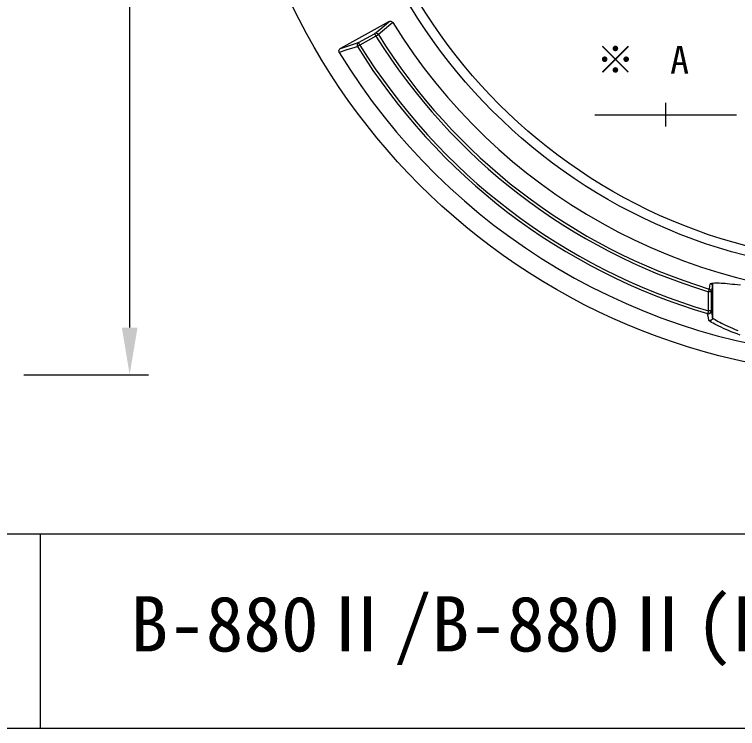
# Model space of a CAD drawing. Units: millimetres on the paper. Extents: x -139 to 141, y -98 to 91.
# Drawn here: x -34.8 to 3.56, y -98.45 to -60.59 of the extents above; entities that cross this region are included whole.
import ezdxf
from ezdxf.enums import TextEntityAlignment as Align

# ---------------------------------------------------------------- set-up
doc = ezdxf.new("R2010")
doc.units = ezdxf.units.MM
for name, color, linetype in [('0-0_0', 4, 'Continuous'), ('0-1_外形線', 4, 'Continuous'), ('0-2_枠', 4, 'Continuous'), ('0-8_寸法線', 4, 'Continuous')]:
    doc.layers.add(name, color=color, linetype=linetype)
doc.styles.add('ＭＳ ゴシック', font='')
doc.styles.add('ＭＳ Ｐゴシック', font='')
doc.styles.get('ＭＳ ゴシック').set_extended_font_data('MS Gothic')
doc.styles.get('ＭＳ Ｐゴシック').set_extended_font_data('MS PGothic')

msp = doc.modelspace()

# ---------------------------------------------------------------- linework, layer by layer
at = {"layer": '0-0_0'}
for p, q in [((-14.928, -60.972), (-17.51, -62.403)), ((-15.315, -61.295), (-14.928, -60.972)), ((-15.693, -61.612), (-15.315, -61.295)), ((-14.833, -61.112), (-15.17, -61.394)), ((-14.749, -61.041), (-14.833, -61.112)), ((-14.728, -61.024), (-14.749, -61.041)), ((-16.547, -62.086), (-15.693, -61.612)), ((-15.62, -61.743), (-16.475, -62.217)), ((-15.691, -61.615), (-15.693, -61.612)), ((-15.687, -61.622), (-15.691, -61.615)), ((-15.68, -61.635), (-15.687, -61.622)), ((-15.671, -61.651), (-15.68, -61.635)), ((-15.66, -61.671), (-15.671, -61.651)), ((-15.647, -61.693), (-15.66, -61.671)), ((-15.634, -61.718), (-15.647, -61.693)), ((-15.62, -61.743), (-15.634, -61.718)), ((-15.596, -61.728), (-15.62, -61.743)), ((-15.574, -61.714), (-15.596, -61.728)), ((-15.553, -61.701), (-15.574, -61.714)), ((-15.534, -61.69), (-15.553, -61.701)), ((-15.518, -61.68), (-15.534, -61.69)), ((-15.506, -61.672), (-15.518, -61.68)), ((-15.497, -61.667), (-15.506, -61.672)), ((-15.493, -61.664), (-15.497, -61.667)), ((-15.17, -61.394), (-15.493, -61.664)), ((-17.024, -62.243), (-16.547, -62.086)), ((-16.546, -62.088), (-16.547, -62.086)), ((-16.541, -62.096), (-16.546, -62.088)), ((-16.535, -62.108), (-16.541, -62.096)), ((-16.526, -62.125), (-16.535, -62.108)), ((-16.515, -62.145), (-16.526, -62.125)), ((-17.159, -62.478), (-17.566, -62.612)), ((-17.51, -62.403), (-17.024, -62.243)), ((-16.734, -62.339), (-17.159, -62.478)), ((-16.628, -62.304), (-16.734, -62.339)), ((-16.602, -62.295), (-16.628, -62.304)), ((-16.597, -62.293), (-16.602, -62.295)), ((-16.589, -62.287), (-16.597, -62.293)), ((-16.576, -62.28), (-16.589, -62.287)), ((-16.561, -62.27), (-16.576, -62.28)), ((-16.542, -62.258), (-16.561, -62.27)), ((-16.521, -62.245), (-16.542, -62.258)), ((-16.498, -62.231), (-16.521, -62.245)), ((-16.502, -62.167), (-16.515, -62.145)), ((-16.489, -62.191), (-16.502, -62.167)), ((-16.475, -62.217), (-16.498, -62.231)), ((-16.475, -62.217), (-16.489, -62.191)), ((-0.255, -65.285), (-0.255, -66.533)), ((-4.005, -65.909), (3.495, -65.909)), ((-1.119, -65.909), (0.609, -65.909)), ((2.054, -75.166), (2.05, -75.18)), ((2.057, -75.157), (2.054, -75.166)), ((2.059, -75.152), (2.057, -75.157)), ((2.059, -75.152), (2.064, -75.125)), ((2.064, -75.125), (2.085, -75.018)), ((2.085, -75.018), (2.113, -74.875)), ((2.196, -75.136), (2.165, -75.295)), ((2.229, -74.967), (2.196, -75.136)), ((2.229, -76.679), (2.229, -74.967)), ((2.229, -74.967), (2.233, -74.967)), ((2.233, -74.967), (2.233, -76.679)), ((2.023, -75.269), (2.015, -75.295)), ((2.165, -75.295), (2.015, -75.295)), ((2.015, -76.314), (2.015, -75.295)), ((2.031, -75.243), (2.023, -75.269)), ((2.038, -75.219), (2.031, -75.243)), ((2.045, -75.198), (2.038, -75.219)), ((2.05, -75.18), (2.045, -75.198)), ((2.165, -75.295), (2.165, -76.314)), ((2.015, -76.314), (2.007, -76.34)), ((2.165, -76.314), (2.015, -76.314)), ((2.165, -76.314), (2.196, -76.492)), ((1.974, -76.452), (1.973, -76.457)), ((2.012, -76.676), (1.973, -76.457)), ((1.977, -76.443), (1.974, -76.452)), ((1.981, -76.429), (1.977, -76.443)), ((1.986, -76.411), (1.981, -76.429)), ((1.993, -76.39), (1.986, -76.411)), ((2, -76.366), (1.993, -76.39)), ((2.007, -76.34), (2, -76.366)), ((2.033, -76.796), (2.012, -76.676)), ((2.196, -76.492), (2.229, -76.679)), ((2.229, -76.679), (2.233, -76.679)), ((2.038, -76.825), (2.033, -76.796))]:
    msp.add_line(p, q, dxfattribs=at)
for points in [[(-14.928, -60.972), (-14.898, -60.959), (-14.866, -60.953), (-14.834, -60.954), (-14.802, -60.962), (-14.773, -60.977), (-14.748, -60.998), (-14.728, -61.024)], [(-17.566, -62.612), (-17.581, -62.581), (-17.587, -62.547), (-17.586, -62.512), (-17.578, -62.479), (-17.561, -62.449), (-17.539, -62.423), (-17.51, -62.403)], [(2.205, -74.857), (2.171, -74.862), (2.14, -74.868), (2.113, -74.875)], [(2.214, -74.917), (2.205, -74.907), (2.194, -74.898), (2.18, -74.89), (2.165, -74.883), (2.148, -74.878), (2.131, -74.876), (2.113, -74.875)], [(2.897, -74.867), (2.786, -74.859), (2.682, -74.852), (2.585, -74.847), (2.494, -74.845), (2.411, -74.844), (2.335, -74.846), (2.266, -74.85), (2.205, -74.857)], [(2.205, -74.857), (2.208, -74.863), (2.211, -74.869), (2.214, -74.875), (2.218, -74.883), (2.221, -74.891), (2.224, -74.9), (2.226, -74.911), (2.229, -74.922), (2.231, -74.936), (2.232, -74.951), (2.233, -74.967)], [(2.229, -74.967), (2.229, -74.958), (2.228, -74.951), (2.227, -74.945), (2.226, -74.941), (2.225, -74.937), (2.224, -74.934), (2.223, -74.931), (2.222, -74.929), (2.221, -74.927), (2.219, -74.925), (2.218, -74.923), (2.217, -74.921), (2.216, -74.92), (2.215, -74.918), (2.214, -74.917)], [(3.709, -74.953), (3.557, -74.935), (3.411, -74.918), (3.272, -74.903), (3.14, -74.889), (3.015, -74.877), (2.897, -74.867)], [(2.229, -76.683), (2.222, -76.721), (2.206, -76.757), (2.182, -76.788), (2.15, -76.811), (2.114, -76.825), (2.076, -76.83), (2.038, -76.825)], [(2.233, -76.687), (2.226, -76.726), (2.21, -76.761), (2.185, -76.791), (2.153, -76.814), (2.116, -76.827), (2.077, -76.831), (2.038, -76.825)], [(2.229, -76.683), (2.229, -76.683), (2.229, -76.683), (2.229, -76.682), (2.229, -76.682), (2.229, -76.682), (2.229, -76.682), (2.229, -76.682), (2.229, -76.682), (2.229, -76.682), (2.229, -76.682), (2.229, -76.681), (2.229, -76.681), (2.229, -76.681), (2.229, -76.681), (2.229, -76.681), (2.229, -76.681), (2.229, -76.681), (2.229, -76.681), (2.229, -76.68), (2.229, -76.68), (2.229, -76.68), (2.229, -76.68), (2.229, -76.68), (2.229, -76.68), (2.229, -76.68), (2.229, -76.68), (2.229, -76.679), (2.229, -76.679), (2.229, -76.679), (2.229, -76.679), (2.229, -76.679), (2.229, -76.679)], [(2.233, -76.679), (2.233, -76.679), (2.233, -76.679), (2.233, -76.68), (2.233, -76.68), (2.233, -76.68), (2.233, -76.68), (2.233, -76.681), (2.233, -76.681), (2.233, -76.681), (2.233, -76.681), (2.233, -76.682), (2.233, -76.682), (2.233, -76.682), (2.233, -76.682), (2.233, -76.683), (2.233, -76.683), (2.233, -76.683), (2.233, -76.683), (2.233, -76.684), (2.233, -76.684), (2.233, -76.684), (2.233, -76.684), (2.233, -76.685), (2.233, -76.685), (2.233, -76.685), (2.233, -76.685), (2.233, -76.686), (2.233, -76.686), (2.233, -76.686), (2.233, -76.686), (2.233, -76.687), (2.233, -76.687)], [(2.233, -76.687), (2.296, -76.73), (2.365, -76.774), (2.442, -76.821), (2.526, -76.868), (2.616, -76.917), (2.713, -76.967), (2.817, -77.018), (2.927, -77.07), (3.044, -77.124), (3.168, -77.178), (3.299, -77.233), (3.436, -77.289), (3.578, -77.345)], [(3.703, -77.594), (3.537, -77.534), (3.377, -77.474), (3.223, -77.414), (3.076, -77.354), (2.937, -77.296), (2.806, -77.238), (2.682, -77.182), (2.567, -77.126), (2.459, -77.072), (2.359, -77.02), (2.267, -76.969), (2.182, -76.919), (2.106, -76.871), (2.038, -76.825)]]:
    msp.add_lwpolyline(points, dxfattribs=at)
for radius in [34.75, 29.25, 28.75]:
    msp.add_circle((11.245, -45.034), radius, dxfattribs=at)
for centre, radius, start, end in [((11.245, -45.034), 30.5, 211.6177, 270), ((-15.62, -61.743), 0.15, 31.8504, 118.7897), ((11.245, -45.034), 31.637, 211.8797, 253.0376), ((11.245, -45.034), 31.488, 211.8797, 253.0376), ((-16.474, -62.216), 0.15, 119.2295, 211.7803), ((11.245, -45.034), 32.762, 211.7934, 253.5599), ((11.245, -45.034), 32.613, 211.7934, 253.5599), ((11.245, -45.034), 33.75, 211.3876, 267.2781), ((2.015, -75.295), 0.15, 0.176, 73.1682), ((2.336, -74.867), 0.131, 175.49, 202.2132), ((2.015, -76.313), 0.15, 253.6871, 359.7023), ((2.235, -76.681), 0.0066, 198.7347, 247.8462)]:
    msp.add_arc(centre, radius, start, end, dxfattribs=at)
at = {"layer": '0-2_枠'}
for p, q in [((-139.341, -88.135), (140.925, -88.135)), ((-33.424, -88.135), (-33.424, -98.455)), ((140.925, -98.455), (-139.341, -98.455))]:
    msp.add_line(p, q, dxfattribs=at)
at = {"layer": '0-8_寸法線'}
for p, q in [((-28.686, -12.696), (-28.686, -77.196)), ((-34.296, -79.696), (-27.686, -79.696))]:
    msp.add_line(p, q, dxfattribs=at)
msp.add_solid([(-28.686, -79.696), (-28.269, -77.196), (-29.102, -77.196)], dxfattribs=at)

# ---------------------------------------------------------------- texts
at = {"layer": '0-0_0'}
for s, style, p in [('※', 'ＭＳ Ｐゴシック', (-3.92, -64.166)), (' A', 'ＭＳ ゴシック', (-1.011, -64.166))]:
    msp.add_text(s, height=1.466, dxfattribs=dict(at, style=style)).set_placement(p, align=Align.BOTTOM_LEFT)
at = {"layer": '0-1_外形線', "style": 'ＭＳ ゴシック'}
msp.add_text('B-880Ⅱ/B-880Ⅱ(BK)', height=2.933, dxfattribs=at).set_placement((-28.64, -95.25), align=Align.BOTTOM_LEFT)

doc.saveas('drawing.dxf')
